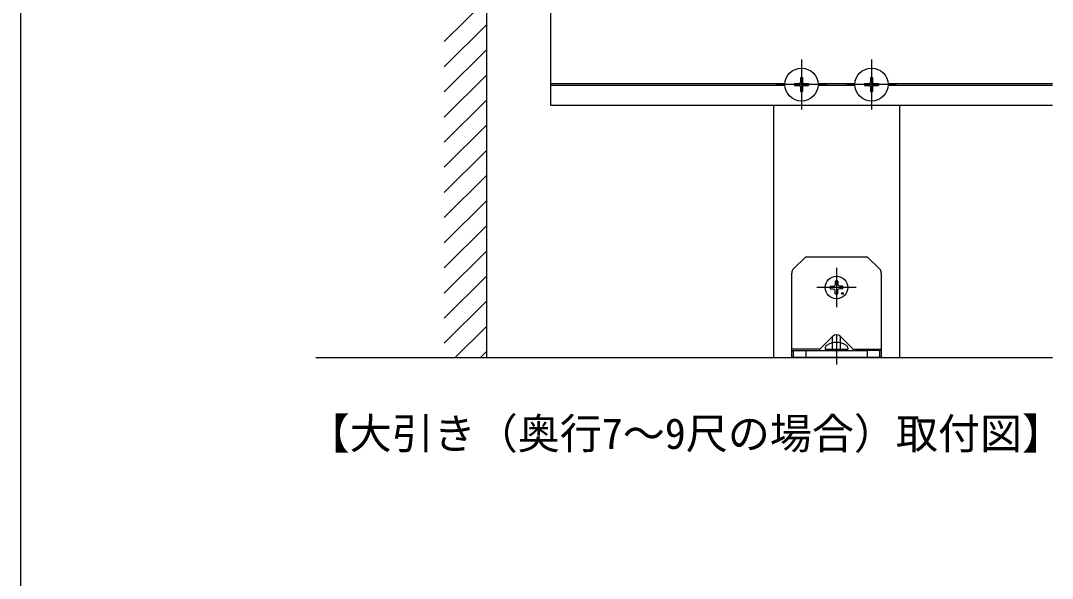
# Model space of a CAD drawing. Units: millimetres, scale not verified. Extents: x -875 to 875, y -1304 to 1297.
# Drawn here: x -875 to -506.7, y 392 to 591.2 of the extents above; entities that cross this region are included whole.
import ezdxf
from ezdxf.enums import TextEntityAlignment as Align

# ---------------------------------------------------------------- set-up
doc = ezdxf.new("R2010")
doc.units = ezdxf.units.MM
doc.header["$LTSCALE"] = 8
for name, color, linetype in [('0-2_USER1', 3, 'Continuous'), ('0-5_YKK_12', 2, 'Continuous'), ('0-6_YKK_13', 4, 'Continuous'), ('0-9_YKK_ZWAK', 7, 'Continuous'), ('0-A_YSS_K', 3, 'Continuous')]:
    doc.layers.add(name, color=color, linetype=linetype)
doc.styles.add('ＭＳ ゴシック', font='')
doc.styles.get('ＭＳ ゴシック').set_extended_font_data('MS Gothic')

msp = doc.modelspace()

# ---------------------------------------------------------------- linework, layer by layer
at = {"layer": '0-5_YKK_12'}
for p, q in [((-685.756, 560.879), (-685.756, 635.879)), ((-596.256, 577.272), (-596.256, 559.472)), ((-571.256, 577.272), (-571.256, 559.472)), ((-602.148, 568.672), (-685.756, 568.679)), ((-602.148, 568.072), (-685.756, 568.079)), ((-587.356, 568.372), (-605.156, 568.372)), ((-577.148, 568.672), (-590.363, 568.672)), ((-577.148, 568.072), (-590.363, 568.072)), ((-562.356, 568.372), (-580.156, 568.372)), ((-506.699, 568.672), (-565.363, 568.672)), ((-506.699, 568.072), (-565.363, 568.072)), ((-506.699, 560.872), (-685.756, 560.879)), ((-606.256, 560.872), (-606.256, 470.872)), ((-561.256, 560.872), (-561.256, 470.872)), ((-583.756, 502.872), (-583.756, 488.872)), ((-576.756, 495.872), (-590.756, 495.872)), ((-583.756, 478.771), (-583.756, 468.372)), ((-606.256, 470.872), (-561.256, 470.872))]:
    msp.add_line(p, q, dxfattribs=at)
at = {"layer": '0-6_YKK_13'}
for p, q in [((-596.606, 570.872), (-595.906, 570.872)), ((-596.606, 570.872), (-596.606, 569.222)), ((-595.906, 570.872), (-595.906, 569.222)), ((-571.606, 570.872), (-570.906, 570.872)), ((-571.606, 570.872), (-571.606, 569.222)), ((-570.906, 570.872), (-570.906, 569.222)), ((-598.756, 568.722), (-598.756, 568.022)), ((-598.756, 568.722), (-597.106, 568.722)), ((-598.756, 568.022), (-597.106, 568.022)), ((-596.606, 567.522), (-596.606, 565.872)), ((-595.906, 567.522), (-595.906, 565.872)), ((-595.406, 568.722), (-593.756, 568.722)), ((-595.406, 568.022), (-593.756, 568.022)), ((-593.756, 568.722), (-593.756, 568.022)), ((-573.756, 568.722), (-573.756, 568.022)), ((-573.756, 568.722), (-572.106, 568.722)), ((-573.756, 568.022), (-572.106, 568.022)), ((-571.606, 567.522), (-571.606, 565.872)), ((-570.906, 567.522), (-570.906, 565.872)), ((-570.406, 568.722), (-568.756, 568.722)), ((-570.406, 568.022), (-568.756, 568.022)), ((-568.756, 568.722), (-568.756, 568.022)), ((-596.606, 565.872), (-595.906, 565.872)), ((-571.606, 565.872), (-570.906, 565.872)), ((-584.256, 498.117), (-584.276, 497.009)), ((-583.256, 498.117), (-583.237, 497.009)), ((-586.001, 496.372), (-584.893, 496.391)), ((-586.001, 495.372), (-584.893, 495.352)), ((-584.893, 496.391), (-584.376, 496.492)), ((-584.893, 495.352), (-584.376, 495.252)), ((-584.276, 497.009), (-584.376, 496.492)), ((-584.276, 494.735), (-584.376, 495.252)), ((-584.256, 493.627), (-584.276, 494.735)), ((-583.256, 493.627), (-583.237, 494.735)), ((-583.237, 497.009), (-583.136, 496.492)), ((-583.237, 494.735), (-583.136, 495.252)), ((-582.619, 496.391), (-583.136, 496.492)), ((-582.619, 495.352), (-583.136, 495.252)), ((-581.511, 496.372), (-582.619, 496.391)), ((-581.511, 495.372), (-582.619, 495.352)), ((-585.2, 473.372), (-585.2, 478.33)), ((-594.756, 473.372), (-594.756, 470.872)), ((-587.756, 474.296), (-587.756, 473.872)), ((-579.756, 474.296), (-579.756, 473.872)), ((-568.342, 470.872), (-568.342, 473.372))]:
    msp.add_line(p, q, dxfattribs=at)
for points in [[(-599.171, 502.458), (-594.756, 506.872), (-572.756, 506.872), (-568.342, 502.458)], [(-567.756, 501.043), (-567.756, 473.872), (-567.756, 473.372), (-568.342, 473.372), (-572.756, 473.372), (-572.756, 470.872), (-594.756, 470.872), (-599.171, 470.872), (-599.756, 470.872), (-599.756, 473.372), (-599.756, 473.872), (-599.756, 501.043)], [(-585.2, 478.33), (-589.657, 473.872), (-599.756, 473.872)], [(-582.313, 473.372), (-582.313, 478.33), (-577.855, 473.872), (-567.756, 473.872)], [(-599.756, 473.372), (-599.171, 473.372), (-599.171, 470.872)], [(-599.171, 473.372), (-594.756, 473.372), (-572.756, 473.372)], [(-567.756, 473.372), (-567.756, 470.872), (-568.342, 470.872), (-572.756, 470.872)]]:
    msp.add_lwpolyline(points, dxfattribs=at)
msp.add_lwpolyline([(-587.756, 473.872), (-579.756, 473.872), (-580.256, 473.372), (-587.256, 473.372)], close=True, dxfattribs=at)
for centre, radius in [((-596.256, 568.372), 5.9), ((-571.256, 568.372), 5.9), ((-583.756, 495.872), 4), ((-581.635, 493.75), 0.3)]:
    msp.add_circle(centre, radius, dxfattribs=at)
for centre, radius, start, end in [((-597.106, 569.222), 0.5, 270, 0), ((-597.106, 567.522), 0.5, 0, 90), ((-595.406, 569.222), 0.5, 180, 270), ((-595.406, 567.522), 0.5, 90, 180), ((-572.106, 569.222), 0.5, 270, 0), ((-572.106, 567.522), 0.5, 0, 90), ((-570.406, 569.222), 0.5, 180, 270), ((-570.406, 567.522), 0.5, 90, 180), ((-597.756, 501.043), 2, 134.99997, 180.00002), ((-569.756, 501.043), 2, 0, 44.99999), ((-583.756, 495.872), 2.3, 77.44414, 102.55586), ((-583.756, 495.872), 2.3, 167.44414, 192.55586), ((-583.756, 495.872), 2.3, 257.44414, 282.55586), ((-583.756, 495.872), 2.3, 347.44414, 12.55586), ((-583.756, 470.172), 6.1, 53.9681, 126.03186), ((-586.756, 474.296), 1, 126.03186, 180.00002), ((-580.756, 474.296), 1, 0, 53.9681)]:
    msp.add_arc(centre, radius, start, end, dxfattribs=at)
for centre, major_axis, ratio, start_param, end_param in [((-583.756, 475.443), (0, 3.536), 0.707107, 5.6677056, 6.898665), ((-589.157, 473.872), (0.688, 0.425), 0.381966, 2.1243707, 3.695167), ((-578.355, 473.872), (-0.688, 0.425), 0.381966, 2.5880183, 4.1588146)]:
    msp.add_ellipse(centre, major_axis=major_axis, ratio=ratio, start_param=start_param, end_param=end_param, dxfattribs=at)
at = {"layer": '0-9_YKK_ZWAK'}
msp.add_line((-875, 1245.8), (-875, -1304.2), dxfattribs=at)
at = {"layer": '0-A_YSS_K'}
for p, q in [((-708.756, 771.311), (-708.756, 470.872)), ((-723.756, 583.711), (-708.756, 598.711)), ((-723.756, 574.73), (-708.756, 589.73)), ((-723.756, 565.75), (-708.756, 580.75)), ((-723.756, 556.77), (-708.756, 571.77)), ((-723.756, 547.79), (-708.756, 562.79)), ((-723.756, 538.809), (-708.756, 553.809)), ((-723.756, 529.829), (-708.756, 544.829)), ((-723.756, 520.849), (-708.756, 535.849)), ((-723.756, 511.869), (-708.756, 526.869)), ((-723.756, 502.888), (-708.756, 517.888)), ((-723.756, 493.908), (-708.756, 508.908)), ((-723.756, 484.928), (-708.756, 499.928)), ((-723.756, 475.948), (-708.756, 490.948)), ((-719.851, 470.872), (-708.756, 481.967)), ((-710.871, 470.872), (-708.756, 472.987)), ((-769.658, 470.872), (-506.699, 470.872))]:
    msp.add_line(p, q, dxfattribs=at)

# ---------------------------------------------------------------- texts
at = {"layer": '0-2_USER1', "style": 'ＭＳ ゴシック'}
msp.add_text('【大引き（奥行7～9尺の場合）取付図】', height=11, dxfattribs=at).set_placement((-772.557, 434.902), align=Align.BOTTOM_LEFT)

doc.saveas('drawing.dxf')
